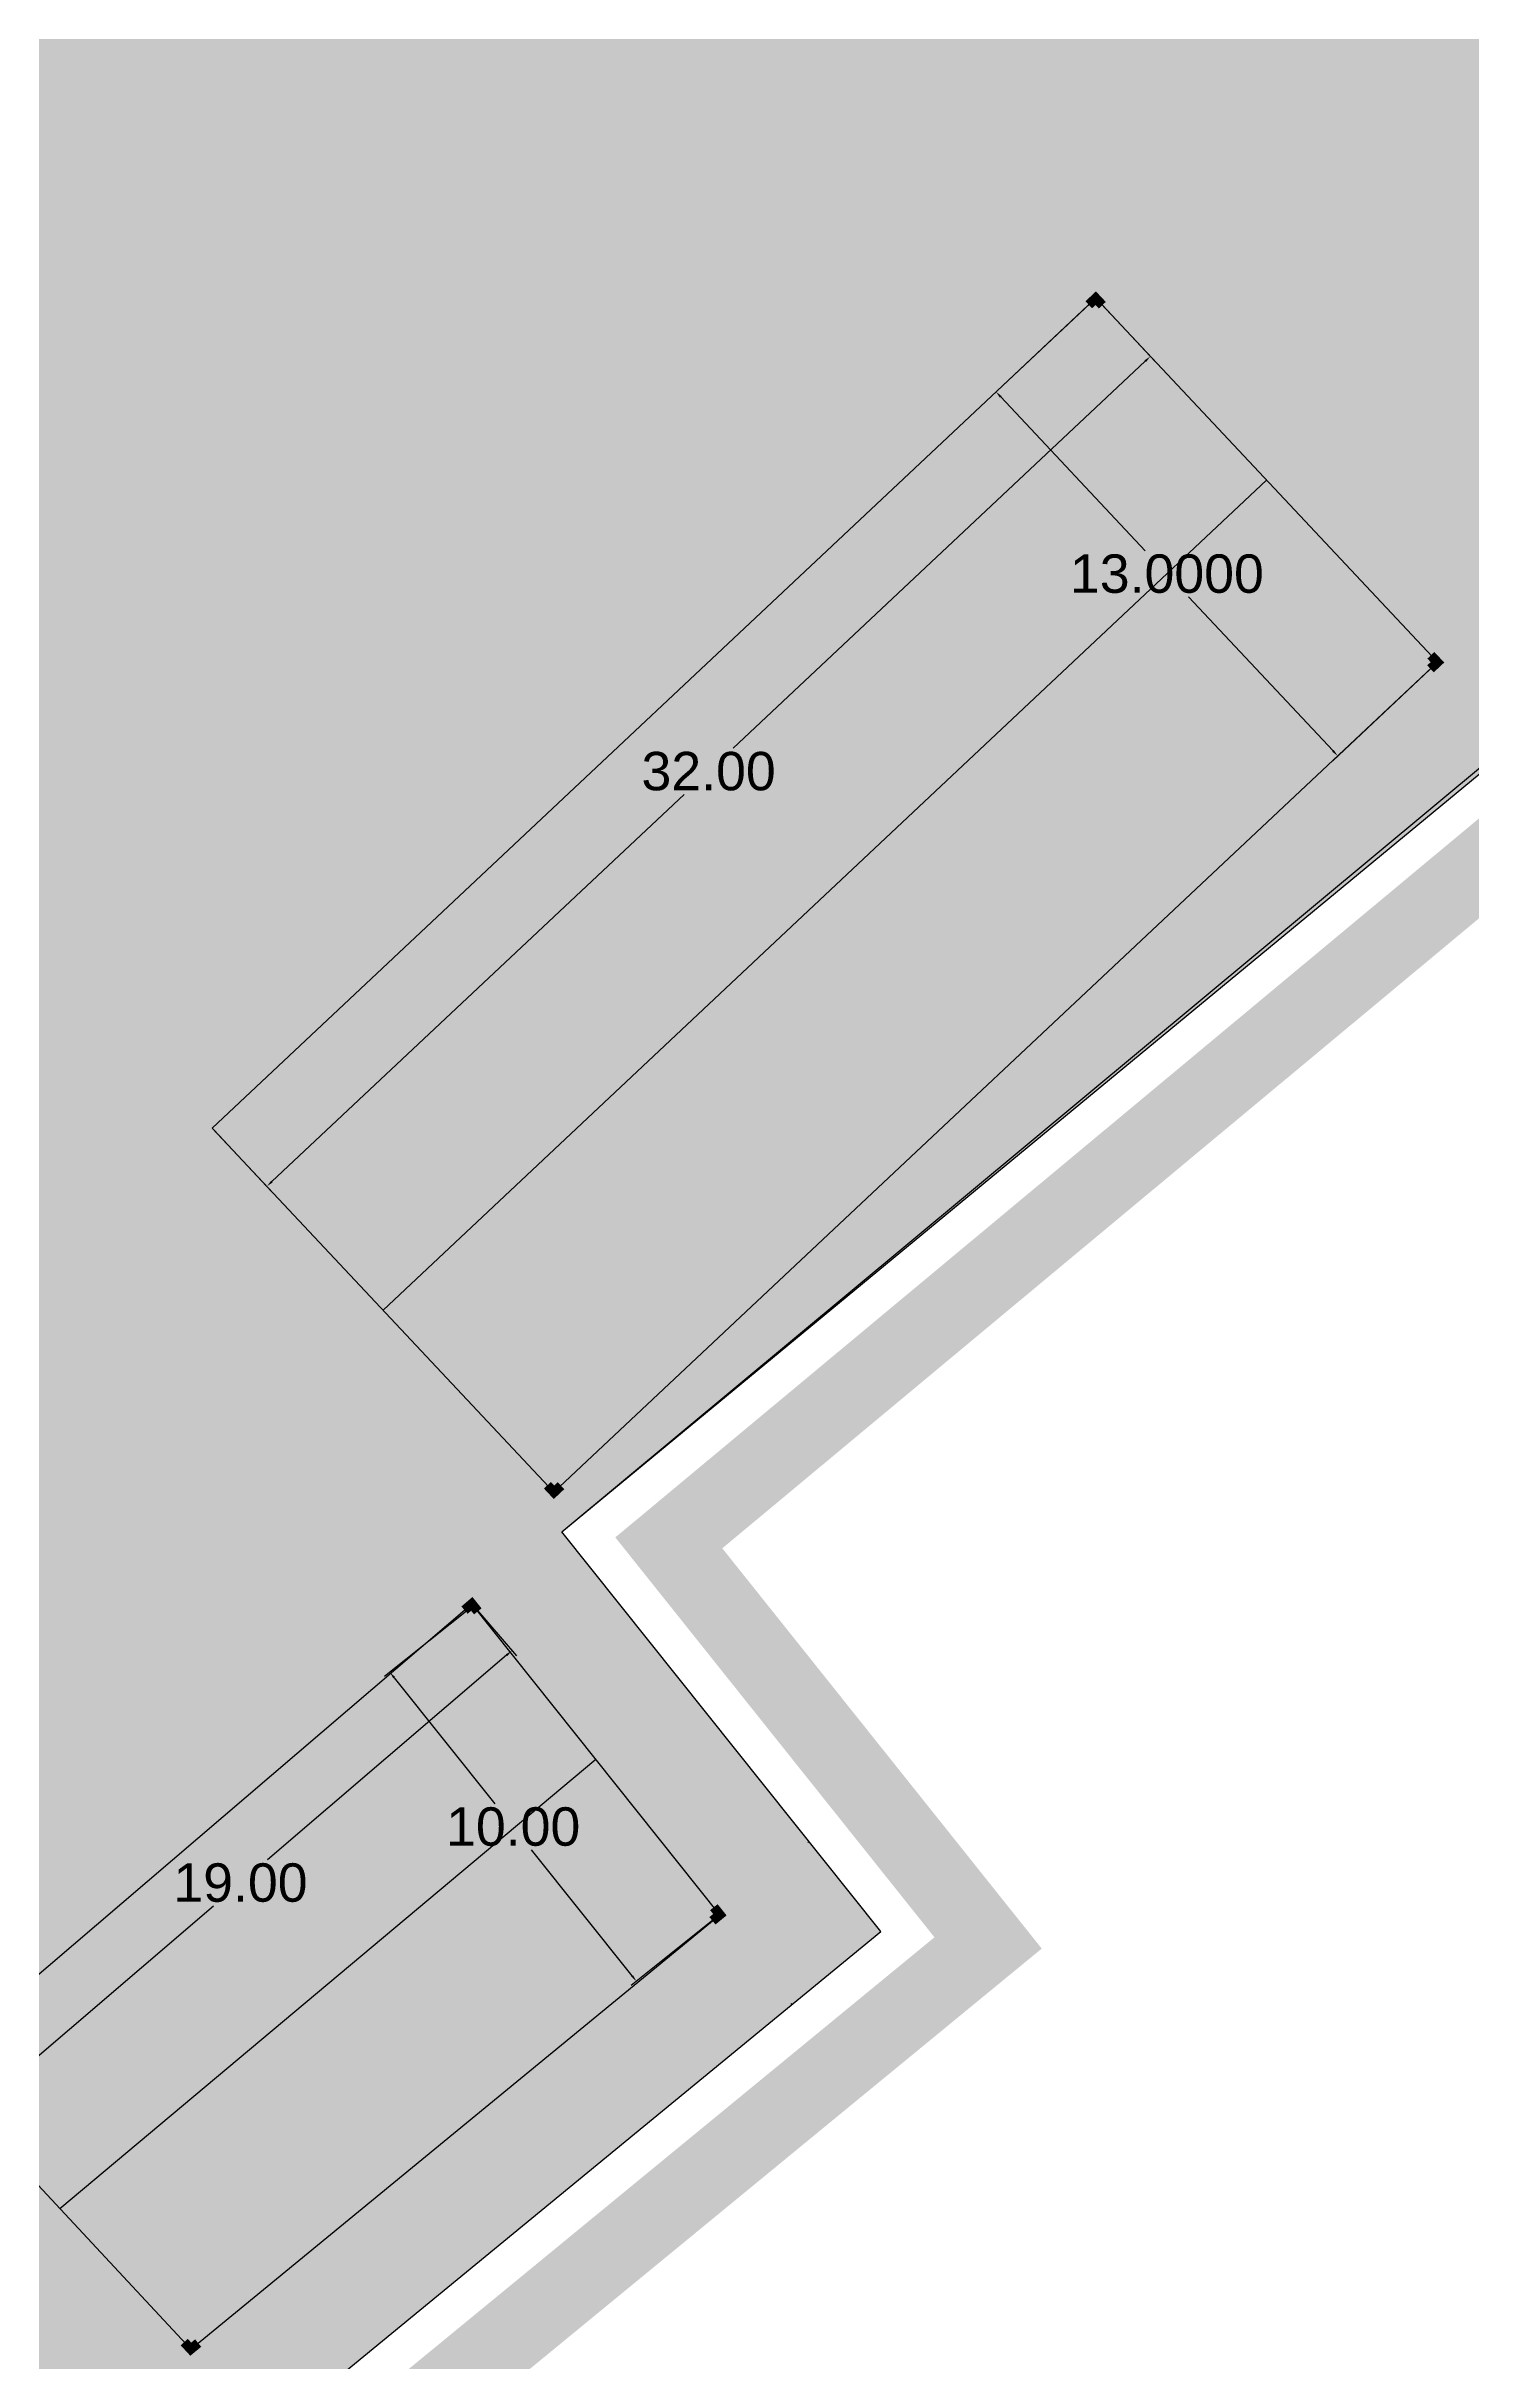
# Model space of a CAD drawing. Header units: metres. Extents: x 362096 to 727297, y 5619965 to 11243182.
# Drawn here: x 363709.5 to 363746.6, y 5621458.7 to 5621518.9 of the extents above; entities that cross this region are included whole.
import ezdxf

# ---------------------------------------------------------------- set-up
doc = ezdxf.new("R2010")
doc.units = ezdxf.units.M
doc.header["$MEASUREMENT"] = 0
doc.linetypes.add('BAUGRENZE2', pattern=[10.25, 3.5, -1, 3.5, -1, 0.25, -1])
doc.linetypes.add('GELTUNGSBEREICH', pattern=[8.5, 7, -1.5])
for name, color, linetype in [('BAUGRENZE_FA', 150, 'Continuous'), ('BAUGRENZE_GL', 7, 'Continuous'), ('COMMERCIAL PLOT', 255, 'Continuous'), ('DACH-BLOCK', 7, 'Continuous'), ('DACH-FIRST', 246, 'Continuous'), ('GELTUNGSBEREICH_B', 7, 'Continuous'), ('RESIDENTIAL ROAD', 250, 'Continuous'), ('SONDERBAUFL-ERHOLUNG_FA', 30, 'Continuous'), ('STRASSENVERKEHRSFLÄCHE_FA', 40, 'Continuous'), ('UMGR_GELTUNGSBEREICH', 7, 'Continuous'), ('UMGR_SONDERBAUFL-ERHOLUNG', 7, 'Continuous')]:
    doc.layers.add(name, color=color, linetype=linetype)
doc.styles.get("Standard").update_dxf_attribs({"font": 'arial.ttf', "height": 1})
doc.dimstyles.get("Standard").update_dxf_attribs({"dimtxt": 0.18, "dimasz": 0.18, "dimexe": 0.18, "dimexo": 0.0625, "dimgap": 0.09, "dimtad": 0, "dimtih": 1, "dimtoh": 1, "dimdec": 4, "dimzin": 0, "dimdsep": 46, "dimtxsty": 'Standard', "dimcen": 0.09, "dimadec": 0, "dimazin": 0, "dimtfac": 1, "dimtdec": 4, "dimtofl": 0, "dimtmove": 0, "dimatfit": 3, "dimfxl": 1, "dimtolj": 1, "dimtzin": 0, "dimarcsym": 0})

# ---------------------------------------------------------------- blocks, each defined once
blk = doc.blocks.new('eaws_roofhatch_2460467.652777778')
at = {"layer": 'DACH-FIRST'}
blk.add_line((4.449, -4.738), (27.455, 16.864), dxfattribs=at)
blk = doc.blocks.new('eaws_roofhatch_2460467.652951389')
at = {"layer": 'DACH-FIRST'}
blk.add_line((3.408, -3.659), (17.364, 8.037), dxfattribs=at)
blk = doc.blocks.new('*D118')
at = {"layer": 'Defpoints', "color": 0, "transparency": 16777216}
for p in [(363720.573, 5621478.382), (363721.616, 5621477.162), (363706.439, 5621466.3)]:
    blk.add_point(p, dxfattribs=at)
at = {"layer": 'RESIDENTIAL ROAD', "color": 0, "lineweight": -2, "transparency": 16777216}
for p, q in [((363720.614, 5621478.334), (363721.733, 5621477.026)), ((363721.479, 5621477.045), (363715.251, 5621471.722)), ((363707.618, 5621465.197), (363713.846, 5621470.521)), ((363706.48, 5621466.252), (363707.598, 5621464.944))]:
    blk.add_line(p, q, dxfattribs=at)
at = {"layer": 'RESIDENTIAL ROAD', "color": 0, "transparency": 16777216}
for points in [[(363721.459, 5621477.068), (363721.498, 5621477.023), (363721.616, 5621477.162)], [(363707.599, 5621465.22), (363707.638, 5621465.175), (363707.481, 5621465.08)]]:
    blk.add_solid(points, dxfattribs=at)
at = {"layer": 'RESIDENTIAL ROAD', "color": 0, "transparency": 16777216, "insert": (363714.549, 5621471.121), "char_height": 1, "attachment_point": 5}
blk.add_mtext('\\A1;19.00', dxfattribs=at)
blk = doc.blocks.new('*D119')
at = {"layer": 'Defpoints', "color": 0, "transparency": 16777216}
for p in [(363720.614, 5621478.334), (363727.033, 5621470.291), (363724.861, 5621468.557)]:
    blk.add_point(p, dxfattribs=at)
at = {"layer": 'RESIDENTIAL ROAD', "color": 0, "lineweight": -2, "transparency": 16777216}
for p, q in [((363720.565, 5621478.295), (363718.301, 5621476.488)), ((363718.554, 5621476.46), (363721.172, 5621473.179)), ((363724.748, 5621468.698), (363722.13, 5621471.978)), ((363726.984, 5621470.252), (363724.72, 5621468.445))]:
    blk.add_line(p, q, dxfattribs=at)
at = {"layer": 'RESIDENTIAL ROAD', "color": 0, "transparency": 16777216}
for points in [[(363718.577, 5621476.479), (363718.53, 5621476.441), (363718.441, 5621476.6)], [(363724.772, 5621468.717), (363724.725, 5621468.679), (363724.861, 5621468.557)]]:
    blk.add_solid(points, dxfattribs=at)
at = {"layer": 'RESIDENTIAL ROAD', "color": 0, "transparency": 16777216, "insert": (363721.651, 5621472.579), "char_height": 1, "attachment_point": 5}
blk.add_mtext('\\A1;10.00', dxfattribs=at)
blk = doc.blocks.new('*D120')
at = {"layer": 'Defpoints', "color": 0, "transparency": 16777216}
for p in [(363736.821, 5621512.367), (363738.243, 5621510.852), (363713.815, 5621490.764)]:
    blk.add_point(p, dxfattribs=at)
at = {"layer": 'RESIDENTIAL ROAD', "color": 0, "lineweight": -2, "transparency": 16777216}
for p, q in [((363736.864, 5621512.321), (363738.366, 5621510.721)), ((363738.112, 5621510.729), (363727.38, 5621500.652)), ((363715.368, 5621489.373), (363726.1, 5621499.45)), ((363713.858, 5621490.719), (363715.36, 5621489.118))]:
    blk.add_line(p, q, dxfattribs=at)
at = {"layer": 'RESIDENTIAL ROAD', "color": 0, "transparency": 16777216}
for points in [[(363738.091, 5621510.751), (363738.132, 5621510.707), (363738.243, 5621510.852)], [(363715.348, 5621489.395), (363715.389, 5621489.351), (363715.237, 5621489.25)]]:
    blk.add_solid(points, dxfattribs=at)
at = {"layer": 'RESIDENTIAL ROAD', "color": 0, "transparency": 16777216, "insert": (363726.74, 5621500.051), "char_height": 1, "attachment_point": 5}
blk.add_mtext('\\A1;32.00', dxfattribs=at)
blk = doc.blocks.new('*D121')
at = {"layer": 'Defpoints', "color": 0, "transparency": 16777216}
for p in [(363736.821, 5621512.367), (363745.72, 5621502.89), (363743.124, 5621500.452)]:
    blk.add_point(p, dxfattribs=at)
at = {"layer": 'RESIDENTIAL ROAD', "color": 0, "lineweight": -2, "transparency": 16777216}
for p, q in [((363736.775, 5621512.324), (363734.094, 5621509.806)), ((363734.348, 5621509.798), (363738.11, 5621505.792)), ((363743, 5621500.584), (363739.238, 5621504.59)), ((363745.674, 5621502.847), (363742.992, 5621500.329))]:
    blk.add_line(p, q, dxfattribs=at)
at = {"layer": 'RESIDENTIAL ROAD', "color": 0, "transparency": 16777216}
for points in [[(363734.37, 5621509.819), (363734.326, 5621509.778), (363734.225, 5621509.929)], [(363743.022, 5621500.604), (363742.979, 5621500.563), (363743.124, 5621500.452)]]:
    blk.add_solid(points, dxfattribs=at)
at = {"layer": 'RESIDENTIAL ROAD', "color": 0, "transparency": 16777216, "insert": (363738.674, 5621505.191), "char_height": 1, "attachment_point": 5}
blk.add_mtext('\\A1;13.0000', dxfattribs=at)

msp = doc.modelspace()

# ---------------------------------------------------------------- hatches: boundary and pattern name
at = {"layer": 'SONDERBAUFL-ERHOLUNG_FA'}
msp.add_hatch(color=256, dxfattribs=at).paths.add_polyline_path([(363641.72522, 5621505.04681), (363699.0917, 5621443.4765), (363731.22414, 5621469.84979), (363722.91775, 5621480.25357), (363758.92362, 5621509.97935), (363706.56199, 5621565.45674)], flags=0)
at = {"layer": 'STRASSENVERKEHRSFLÄCHE_FA'}
h = msp.add_hatch(color=256, dxfattribs=at)
edge = h.paths.add_edge_path(flags=0)
edge.add_arc((3772547.28605, 1962811.21575), 5000669.47268, 132.97489330745, 132.97655243753, ccw=False)
edge.add_arc((363698.41572, 5621567.09175), 4.99993, 312.9748933, 401.654494)
edge.add_line((363702.1515, 5621570.41489), (363678.45159, 5621597.05765))
edge.add_line((363678.45159, 5621597.05765), (363669.94471, 5621595.69642))
edge.add_line((363669.94471, 5621595.69642), (363691.72244, 5621570.90336))
edge.add_arc((363687.96586, 5621567.60366), 5, -47.0242771, 41.2954305, ccw=False)
edge.add_line((363691.3743, 5621563.94544), (363591.83499, 5621471.20235))
edge.add_arc((363588.42654, 5621474.86056), 5, 223.1061452, 312.9757229, ccw=False)
edge.add_line((363584.7761, 5621471.4438), (363483.64342, 5621579.49331))
edge.add_line((363483.64342, 5621579.49331), (363474.41697, 5621578.09305))
edge.add_line((363474.41697, 5621578.09305), (363633.89754, 5621405.88292))
edge.add_line((363633.89754, 5621405.88292), (363636.58196, 5621407.61934))
edge.add_line((363636.58196, 5621407.61934), (363639.71528, 5621410.55208))
edge.add_line((363639.71528, 5621410.55208), (363595.63593, 5621457.64617))
edge.add_arc((363599.28651, 5621461.06289), 5.00007, 132.9765524, 223.1047861, ccw=False)

# ---------------------------------------------------------------- linework, layer by layer
at = {"layer": 'BAUGRENZE_FA', "const_width": 0.8}
for points in [[(363714.55687, 5621490.74101), (363722.73691, 5621482.02956), (363744.97747, 5621502.9134), (363736.79743, 5621511.62486)], [(363707.19664, 5621466.25665), (363713.30271, 5621459.70074), (363726.29959, 5621470.36817), (363720.50178, 5621477.62995)]]:
    msp.add_lwpolyline(points, close=True, dxfattribs=at)
at = {"layer": 'BAUGRENZE_GL', "linetype": 'BAUGRENZE2', "const_width": 0.25, "flags": 128}
for points in [[(363713.81477, 5621490.76436), (363722.71356, 5621481.28746), (363745.71956, 5621502.89005), (363736.82078, 5621512.36695), (363713.81477, 5621490.76436)], [(363706.43906, 5621466.29974), (363713.25462, 5621458.98208), (363727.03303, 5621470.29096), (363720.57332, 5621478.38177), (363706.43906, 5621466.29974)]]:
    msp.add_lwpolyline(points, dxfattribs=at)
at = {"layer": 'BAUGRENZE_GL', "const_width": 0.25}
for points in [[(363736.99191, 5621512.1847), (363736.82078, 5621512.36695), (363736.63853, 5621512.19582)], [(363745.53732, 5621502.71892), (363745.71956, 5621502.89005), (363745.54843, 5621503.0723)], [(363722.54243, 5621481.46971), (363722.71356, 5621481.28746), (363722.89581, 5621481.45859)], [(363720.7293, 5621478.1864), (363720.57332, 5621478.38177), (363720.38329, 5621478.21933)], [(363726.83979, 5621470.13235), (363727.03303, 5621470.29096), (363726.87705, 5621470.48633)], [(363713.08423, 5621459.16502), (363713.25462, 5621458.98208), (363713.44786, 5621459.14069)]]:
    msp.add_lwpolyline(points, dxfattribs=at)
at = {"layer": 'COMMERCIAL PLOT'}
for p, q in [((363713.81477, 5621490.76436), (363736.82078, 5621512.36695)), ((363745.71956, 5621502.89005), (363736.82078, 5621512.36695)), ((363722.71356, 5621481.28746), (363745.71956, 5621502.89005)), ((363722.71356, 5621481.28746), (363713.81477, 5621490.76436)), ((363706.43906, 5621466.29974), (363720.57332, 5621478.38177)), ((363727.03303, 5621470.29096), (363720.57332, 5621478.38177)), ((363729.35217, 5621472.19444), (363729.32084, 5621472.16872)), ((363713.25462, 5621458.98208), (363727.03303, 5621470.29096)), ((363728.87971, 5621467.97799), (363728.905, 5621467.94632)), ((363713.25462, 5621458.98208), (363706.43906, 5621466.29974))]:
    msp.add_line(p, q, dxfattribs=at)
at = {"layer": 'GELTUNGSBEREICH_B', "linetype": 'GELTUNGSBEREICH', "const_width": 2, "flags": 128}
msp.add_lwpolyline([(363725.70355, 5621479.96983), (363749.87174, 5621500.08072), (363761.87683, 5621509.79648), (363721.06323, 5621552.16402), (363679.21762, 5621599.20567), (363653.19294, 5621595.04134), (363646.11333, 5621601.97746), (363642.1496, 5621605.41254), (363547.66217, 5621590.63411), (363514.70329, 5621585.98516), (363473.86422, 5621580.10616), (363440.12318, 5621575.97923), (363445.92185, 5621540.01298), (363453.08894, 5621514.37931), (363465.28103, 5621479.84175), (363476.11022, 5621454.9866), (363525.33724, 5621325.67051), (363547.75111, 5621325.36884), (363570.94695, 5621324.72891), (363586.29307, 5621325.58685), (363579.99361, 5621330.76607), (363600.08467, 5621336.4305), (363610.88992, 5621339.47284), (363581.76194, 5621376.88367), (363603.69331, 5621392.79506), (363609.01074, 5621387.40297), (363637.81822, 5621406.03707), (363663.61616, 5621430.18355), (363688.69313, 5621450.44462), (363699.00724, 5621440.81977), (363734.01822, 5621469.55568)], close=True, dxfattribs=at)
at = {"layer": 'GELTUNGSBEREICH_B', "const_width": 2}
for points in [[(363726.95142, 5621478.40687), (363725.70355, 5621479.96983), (363727.24091, 5621481.2491)], [(363732.47226, 5621468.28681), (363734.01822, 5621469.55568), (363732.77035, 5621471.11864)]]:
    msp.add_lwpolyline(points, dxfattribs=at)
at = {"layer": 'UMGR_GELTUNGSBEREICH'}
msp.add_lwpolyline([(363636.58196, 5621407.61934), (363662.30261, 5621431.69348), (363688.78751, 5621453.0921), (363699.0917, 5621443.4765), (363731.22414, 5621469.84979), (363722.91775, 5621480.25357), (363748.60296, 5621501.6268), (363758.92362, 5621509.97935), (363719.59529, 5621550.80507), (363678.45159, 5621597.05765), (363652.51343, 5621592.90716)], dxfattribs=at)
at = {"layer": 'UMGR_SONDERBAUFL-ERHOLUNG'}
msp.add_lwpolyline([(363641.72522, 5621505.04681), (363699.0917, 5621443.4765), (363731.22414, 5621469.84979), (363722.91775, 5621480.25357), (363758.92362, 5621509.97935), (363706.56199, 5621565.45674)], close=True, dxfattribs=at)

# ---------------------------------------------------------------- block references
at = {"layer": 'DACH-BLOCK'}
for name, p in [('eaws_roofhatch_2460467.652777778', (363713.81477, 5621490.76436)), ('eaws_roofhatch_2460467.652951389', (363706.43906, 5621466.29974))]:
    msp.add_blockref(name, p, dxfattribs=at)

# ---------------------------------------------------------------- dimensions: what is measured, and where the dimension line sits
at = {"layer": 'RESIDENTIAL ROAD'}
for p1, p2, distance, text, picture, middle in [((363713.81477, 5621490.76436), (363736.82078, 5621512.36695), -2.07795, '32.00', '*D120', (363726.74018, 5621500.05085)), ((363706.43906, 5621466.29974), (363720.57332, 5621478.38177), -1.60415, '19.00', '*D118', (363714.54851, 5621471.12139)), ((363720.61393, 5621478.33426), (363727.03303, 5621470.29096), -2.77948, '10.00', '*D119', (363721.65103, 5621472.57885))]:
    dim = msp.add_aligned_dim(p1=p1, p2=p2, distance=distance, text=text, dimstyle='Standard', dxfattribs=at)
    dim.commit()
    dim.dimension.update_dxf_attribs({"geometry": picture, "text_midpoint": middle})
dim = msp.add_aligned_dim(p1=(363736.82078, 5621512.36695), p2=(363745.71956, 5621502.89005), distance=-3.56104, dimstyle='Standard', dxfattribs=at)
dim.commit()
dim.dimension.update_dxf_attribs({"geometry": '*D121', "text_midpoint": (363738.6742, 5621505.19089)})

doc.saveas('drawing.dxf')
